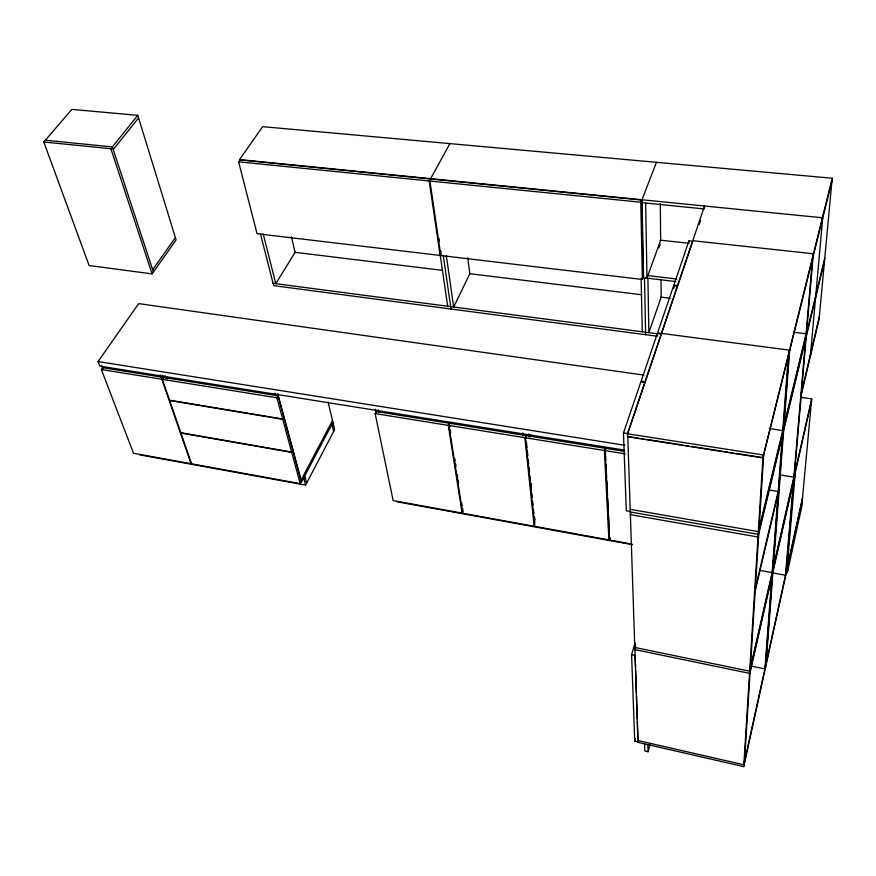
<?xml version="1.0" encoding="UTF-8"?>
<svg xmlns="http://www.w3.org/2000/svg" width="876" height="876" viewBox="0 0 876 876"><rect width="100%" height="100%" fill="white"/><g stroke="black" fill="none" stroke-linecap="round" stroke-linejoin="round"><path stroke-width="1.31" d="M688.908 243.594L688.93 240.9L692.697 241.305L677.717 285.62L673.841 285.16L673.852 287.865M704.49 207.973L704.523 206.002L627.501 433.773L627.599 436.752L762.843 457.951L831.926 181.233M762.843 457.951L832.2 178.233L262.658 126.659L239.542 159.596L822.323 217.763L822.049 220.774M627.774 436.336L637.958 742.366L743.735 766.62L762.93 457.6M744.49 761.868L750.206 670.348M750.349 668.18L758.747 533.911M759.087 528.513L763.708 454.469M771.942 574.853L764.912 668.914L751.586 666.176M782.334 436.007L772.117 572.63L760.105 570.44M788.312 355.908L782.739 430.543L769.248 428.528M765.35 668.18L789.232 350.115L657.569 332.891L673.655 285.707L677.531 286.167L661.555 333.417M766.073 663.658L773.169 569.477M773.344 567.254L783.648 430.521M784.064 425.057L789.692 350.411M793.678 479.391L785.498 575.247L772.074 572.784M805.624 339.275L793.864 477.135L780.527 475M812.457 259.208L806.095 333.8L793.93 332.256M786.024 572.871L794.225 476.982M794.412 474.726L813.322 253.766L692.785 240.714M794.959 472.328L794.532 477.321L795.08 474.934M786.889 570.101L795.309 472.186L811.494 401.109M787.918 565.414L787.272 572.937L801.606 507.467L811.702 398.843L800.872 397.31M787.776 570.605L788.433 563.071M810.333 356.401L822.684 218.234M801.135 509.635L801.836 502.025M832.2 178.233L819.115 319.039L801.222 395.164M802.504 497.886L743.844 764.781L637.903 740.538M743.735 766.62L802.317 499.857M811.702 398.843L749.659 671.191L634.782 647.441L635.626 644.55M794.773 474.584L749.528 673.359L634.848 649.587L635.615 646.992M750.075 672.516L771.778 577.065M773.004 571.689L793.481 481.636M755.32 588.617L778.184 491.48L768.821 489.947M801.441 392.634L819.356 316.51M755.167 591.081L777.997 493.987M824.524 260.818L757.992 537.021L630.337 514.639L630.972 512.657M806.676 331.38L758.331 531.622L630.151 509.317M824.776 258.091L758.167 534.327L630.249 511.978M644.605 743.899L644.802 750.973L648.109 751.739L650.255 743.823M637.367 721.605L638.035 741.852L634.728 741.096L635.45 738.501M634.728 741.096L631.585 654.69L635.023 643.028M605.787 460.447L605.174 448.26L526.377 435.613L525.501 437.803L534.82 526.388L608.897 539.89L609.422 533.604M632.056 544.116L609.543 540.01L610.265 537.787M699.267 224.387L700.57 220.533M623.471 432.952L640.838 382.002L644.933 382.593L627.676 433.609L623.471 432.952L626.296 510.828L630.282 511.518M657.372 333.482L641.101 381.224L645.196 381.805L661.358 333.997L657.372 333.482L657.405 336.176M673.841 285.16L688.93 240.9M608.897 539.89L604.396 450.494L605.174 448.26M609.543 540.01L605.086 450.614L605.863 448.37L624.665 451.381M658.851 247.919L660.219 244.13M656.442 162.323L642.009 199.761L643.575 277.626L646.992 278.031L660.646 240.21L660.307 203.56M642.393 279.477L643.192 277.287L641.615 200.046L431.047 179.022L429.93 181.047L440.803 255.529L642.393 279.477L640.783 202.214L641.615 200.046M530.615 434.934L529.75 437.102L529.498 434.66M524.833 437.693L525.72 435.514L449.87 423.349L448.906 425.473L462.736 513.259L534.196 526.279L524.833 437.693L448.906 425.473M449.87 427.291L449.235 423.239L376.176 411.523L375.136 413.592L393.149 500.568L462.134 513.15L463.021 511.036L462.594 508.332M462.134 513.15L448.271 425.364L449.235 423.239M440.113 255.442L429.218 180.971L430.324 178.945L239.947 159.936L238.611 161.83L257.051 233.706L440.113 255.442L441.165 253.405L440.77 250.689M139.569 454.808L305.615 485.096L334.632 429.59L328.062 401.92M332.924 422.418L301.607 481.91L277.758 393.707M301.114 480.059L332.486 420.557M300.227 483.64L301.278 481.647L292.814 450.384L291.73 452.377L300.227 483.64L191.57 463.831L180.927 433.04L291.73 452.377M291.642 452.06L292.726 450.067L283.868 417.337L282.751 419.33L291.642 452.06L180.817 432.722L169.692 400.529L282.751 419.33M430.642 178.671L449.892 143.609M282.663 418.991L283.78 416.998L278.031 395.777L163.615 377.425L162.367 379.352L169.572 400.19L282.663 418.991L276.893 397.781L278.031 395.777M291.423 236.684L295.113 252.321L275.787 283.693L263.227 234.012M161.819 379.253L163.067 377.337L102.656 367.657L101.353 369.53L133.513 453.253L191.045 463.733L161.819 379.253L101.353 369.53M624.555 450.111L99.787 366.102L98.046 361.558L138.693 303.611L643.794 375.081M152.654 269.764L175.397 237.659M152.096 273.892L176.098 239.925L137.784 115.347L71.887 109.38L43.8 142L89.111 265.516L152.096 273.892L110.902 148.723L137.784 115.347M113.234 149.544L138.594 117.964M45.333 140.215L112.369 146.905L153.399 272.042M43.8 142L110.902 148.723M238.611 161.83L429.218 180.971M429.93 181.047L640.783 202.214M642.064 202.684L704.315 208.937M660.011 240.144L688.372 243.232M647.156 275.524L676.83 279.017M642.239 277.593L675.725 281.557M295.135 252.321L442.566 270.377M469.613 273.684L641.692 294.752M660.668 297.074L670.162 298.234M273.06 283.331L657.745 333.811M656.42 336.11L273.651 285.653L260.413 233.684M627.501 433.773L763.029 454.929M629.067 436.631L638.527 438.11M641.232 438.537L643.937 438.953M646.641 439.38L683.149 445.107M685.853 445.523L688.558 445.95M691.263 446.377L722.361 451.25M725.065 451.666L727.77 452.093M730.475 452.52L733.179 452.947M735.884 453.363L761.583 457.392M98.046 361.558L624.785 445.282M162.367 379.352L276.893 397.781M375.136 413.592L448.271 425.364M525.501 437.803L604.396 450.494M605.086 450.614L625.256 453.856M397.233 501.806L632.472 544.708M631.585 654.69L635.155 655.434L635.56 667.589M101.605 365.555L103.072 369.387M160.155 374.917L161.042 377.49M165.115 375.705L165.991 378.279M162.629 375.311L163.516 377.885M166.462 376.56L167.25 378.881M275.119 393.291L275.83 395.908M303.698 477.946L305.615 485.096M304.728 475.975L306.644 483.125M331.96 424.258L333.668 431.441M375.421 409.322L376.242 413.297M378.202 409.76L378.739 412.41M450.297 429.996L450.713 432.7M454.743 458.356L455.17 461.061M455.597 463.765L456.024 466.47M457.294 474.573L457.721 477.267M458.137 479.971L458.564 482.676M461.751 502.933L462.167 505.638M440.19 255.015L447.691 306.25M438.996 238.513L439.391 241.218M443.267 255.376L451.02 309.031M446.355 255.737L453.659 307.027L469.843 273.717L467.751 257.555M522.83 432.875L523.114 435.58M531.042 483.322L531.327 486.027M534.579 517.081L534.864 519.786M525.72 435.514L525.994 438.197M526.421 442.227L526.98 447.592M527.264 450.275L527.823 455.651M528.25 459.67L528.677 463.7M529.093 467.729L529.52 471.759M529.936 475.788L530.363 479.818M530.779 483.837L531.349 489.213M531.765 493.243L532.192 497.261M532.608 501.291L533.035 505.321M533.462 509.35L533.878 513.38M534.305 517.409L534.864 522.775M528.808 433.828L529.082 436.533M605.984 464.51L606.652 478.066M606.794 480.771L607.528 495.674M607.67 498.389L608.404 513.292M608.546 515.997L609.28 530.9M635.648 670.293L636.414 693.245M636.502 695.949L637.268 718.9M647.933 744.655L648.109 751.739M641.133 278.82L642.283 331.785M644.506 277.867L645.612 334.687M647.912 278.261L648.853 332.65L661.172 297.139L661.008 279.499M645.634 203.046L646.992 278.031M673.655 285.707L673.666 288.412"/></g></svg>
